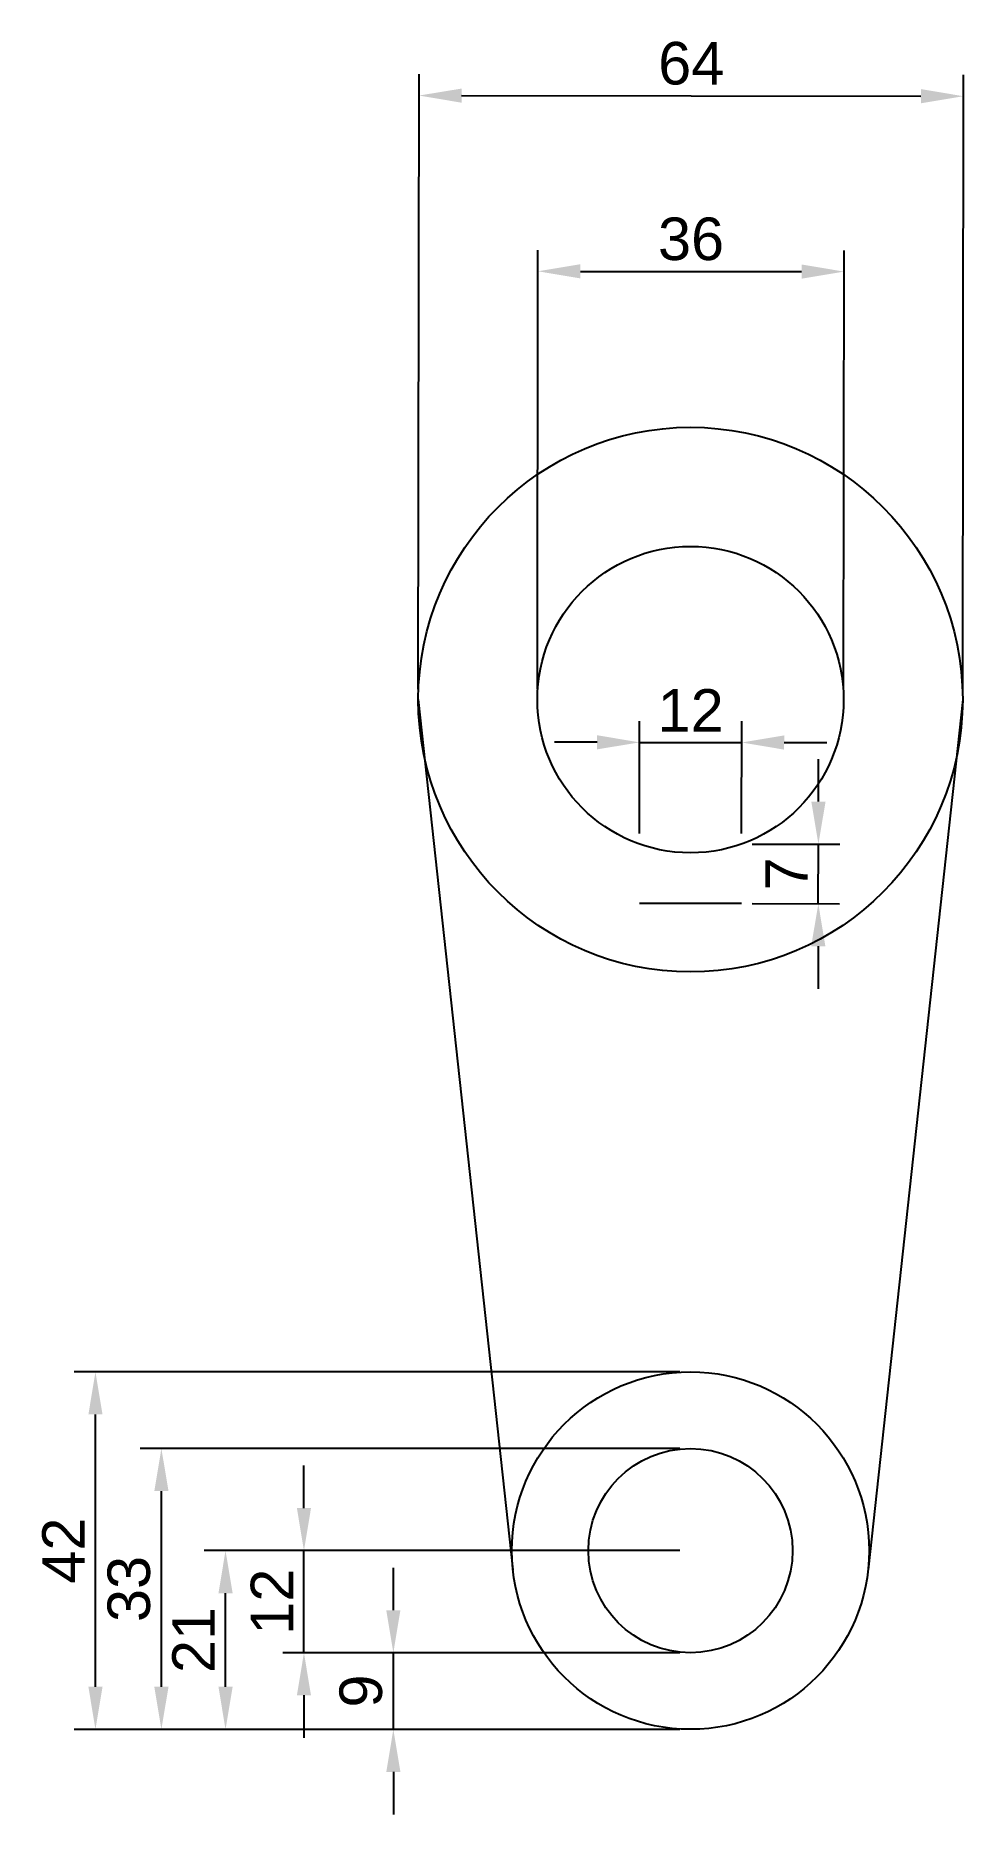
# Model space of a CAD drawing. Header units: millimetres. Extents: x 421 to 530, y 470 to 679.
import ezdxf

# ---------------------------------------------------------------- set-up
doc = ezdxf.new("R2010")
doc.units = ezdxf.units.MM
doc.header["$PDMODE"] = 4
doc.styles.get("Standard").update_dxf_attribs({"font": 'arial.ttf'})
doc.dimstyles.new('ISO-25', dxfattribs={"dimscale": 2, "dimtxt": 2.5, "dimasz": 2.5, "dimexe": 1.25, "dimexo": 0.625, "dimtad": 1, "dimtxsty": 'Standard', "dimcen": 2.5, "dimadec": 0, "dimazin": 0, "dimtfac": 1, "dimtmove": 0, "dimatfit": 3, "dimfxl": 1, "dimarcsym": 0})

# ---------------------------------------------------------------- blocks, each defined once
blk = doc.blocks.new('*D1')
at = {"color": 0, "lineweight": -2, "transparency": 16777216}
for p, q in [((496.27, 500.71), (440.36, 500.71)), ((442.86, 484.71), (442.86, 495.71)), ((496.27, 479.71), (440.36, 479.71))]:
    blk.add_line(p, q, dxfattribs=at)
at = {"color": 0, "transparency": 16777216}
for points in [[(442.03, 495.71), (443.7, 495.71), (442.86, 500.71)], [(442.03, 484.71), (443.7, 484.71), (442.86, 479.71)]]:
    blk.add_solid(points, dxfattribs=at)
at = {"layer": 'Defpoints', "color": 0, "transparency": 16777216}
for p in [(442.86, 500.71), (497.52, 500.71), (497.52, 479.71)]:
    blk.add_point(p, dxfattribs=at)
at = {"color": 0, "transparency": 16777216, "insert": (439.1, 490.21), "char_height": 5, "attachment_point": 5, "rotation": 90}
blk.add_mtext('21', dxfattribs=at)
blk = doc.blocks.new('*D2')
at = {"color": 0, "lineweight": -2, "transparency": 16777216}
for p, q in [((496.27, 521.71), (425.07, 521.71)), ((427.57, 484.71), (427.57, 516.71)), ((496.27, 479.71), (425.07, 479.71))]:
    blk.add_line(p, q, dxfattribs=at)
at = {"color": 0, "transparency": 16777216}
for points in [[(426.74, 516.71), (428.4, 516.71), (427.57, 521.71)], [(426.74, 484.71), (428.4, 484.71), (427.57, 479.71)]]:
    blk.add_solid(points, dxfattribs=at)
at = {"layer": 'Defpoints', "color": 0, "transparency": 16777216}
for p in [(427.57, 521.71), (497.52, 521.71), (497.52, 479.71)]:
    blk.add_point(p, dxfattribs=at)
at = {"color": 0, "transparency": 16777216, "insert": (423.81, 500.71), "char_height": 5, "attachment_point": 5, "rotation": 90}
blk.add_mtext('42', dxfattribs=at)
blk = doc.blocks.new('*D3')
at = {"color": 0, "lineweight": -2, "transparency": 16777216}
for p, q in [((496.27, 512.71), (432.82, 512.71)), ((435.32, 484.71), (435.32, 507.71)), ((496.27, 479.71), (432.82, 479.71))]:
    blk.add_line(p, q, dxfattribs=at)
at = {"color": 0, "transparency": 16777216}
for points in [[(434.49, 507.71), (436.16, 507.71), (435.32, 512.71)], [(434.49, 484.71), (436.16, 484.71), (435.32, 479.71)]]:
    blk.add_solid(points, dxfattribs=at)
at = {"layer": 'Defpoints', "color": 0, "transparency": 16777216}
for p in [(435.32, 512.71), (497.52, 512.71), (497.52, 479.71)]:
    blk.add_point(p, dxfattribs=at)
at = {"color": 0, "transparency": 16777216, "insert": (431.52, 496.21), "char_height": 5, "attachment_point": 5, "rotation": 90}
blk.add_mtext('33', dxfattribs=at)
blk = doc.blocks.new('*D4')
at = {"color": 0, "lineweight": -2, "transparency": 16777216}
for p, q in [((452.08, 505.71), (452.08, 510.71)), ((496.27, 500.71), (449.58, 500.71)), ((452.08, 488.71), (452.08, 500.71)), ((496.27, 488.71), (449.58, 488.71)), ((452.08, 483.71), (452.08, 478.71))]:
    blk.add_line(p, q, dxfattribs=at)
at = {"color": 0, "transparency": 16777216}
for points in [[(451.25, 505.71), (452.91, 505.71), (452.08, 500.71)], [(451.25, 483.71), (452.91, 483.71), (452.08, 488.71)]]:
    blk.add_solid(points, dxfattribs=at)
at = {"layer": 'Defpoints', "color": 0, "transparency": 16777216}
for p in [(452.08, 500.71), (497.52, 500.71), (497.52, 488.71)]:
    blk.add_point(p, dxfattribs=at)
at = {"color": 0, "transparency": 16777216, "insert": (448.32, 494.71), "char_height": 5, "attachment_point": 5, "rotation": 90}
blk.add_mtext('12', dxfattribs=at)
blk = doc.blocks.new('*D5')
at = {"color": 0, "lineweight": -2, "transparency": 16777216}
for p, q in [((462.59, 493.71), (462.59, 498.71)), ((496.27, 488.71), (460.09, 488.71)), ((462.59, 479.71), (462.59, 488.71)), ((496.27, 479.71), (460.09, 479.71)), ((462.59, 474.71), (462.59, 469.71))]:
    blk.add_line(p, q, dxfattribs=at)
at = {"color": 0, "transparency": 16777216}
for points in [[(461.76, 493.71), (463.42, 493.71), (462.59, 488.71)], [(461.76, 474.71), (463.42, 474.71), (462.59, 479.71)]]:
    blk.add_solid(points, dxfattribs=at)
at = {"layer": 'Defpoints', "color": 0, "transparency": 16777216}
for p in [(462.59, 488.71), (497.52, 488.71), (497.52, 479.71)]:
    blk.add_point(p, dxfattribs=at)
at = {"color": 0, "transparency": 16777216, "insert": (458.79, 484.21), "char_height": 5, "attachment_point": 5, "rotation": 90}
blk.add_mtext('9', dxfattribs=at)
blk = doc.blocks.new('*D7')
at = {"color": 0, "lineweight": -2, "transparency": 16777216}
for p, q in [((491.52, 584.99), (491.54, 598.19)), ((503.52, 584.99), (503.54, 598.18)), ((486.54, 595.7), (481.54, 595.71)), ((491.54, 595.69), (503.54, 595.68)), ((508.54, 595.67), (513.54, 595.67))]:
    blk.add_line(p, q, dxfattribs=at)
at = {"color": 0, "transparency": 16777216}
for points in [[(486.54, 596.53), (486.53, 594.87), (491.54, 595.69)], [(508.54, 596.51), (508.53, 594.84), (503.54, 595.68)]]:
    blk.add_solid(points, dxfattribs=at)
at = {"layer": 'Defpoints', "color": 0, "transparency": 16777216}
for p in [(503.54, 595.68), (491.52, 583.74), (503.52, 583.74)]:
    blk.add_point(p, dxfattribs=at)
at = {"color": 0, "transparency": 16777216, "insert": (497.54, 599.45), "char_height": 5, "attachment_point": 5, "rotation": 359.9307}
blk.add_mtext('12', dxfattribs=at)
blk = doc.blocks.new('*D8')
at = {"color": 0, "lineweight": -2, "transparency": 16777216}
for p, q in [((512.57, 588.73), (512.57, 593.73)), ((504.77, 583.74), (515.06, 583.73)), ((512.55, 576.73), (512.56, 583.73)), ((504.77, 576.74), (515.05, 576.73)), ((512.54, 571.73), (512.54, 566.73))]:
    blk.add_line(p, q, dxfattribs=at)
at = {"color": 0, "transparency": 16777216}
for points in [[(511.73, 588.73), (513.4, 588.73), (512.56, 583.73)], [(511.71, 571.73), (513.38, 571.73), (512.55, 576.73)]]:
    blk.add_solid(points, dxfattribs=at)
at = {"layer": 'Defpoints', "color": 0, "transparency": 16777216}
for p in [(503.52, 583.74), (512.56, 583.73), (503.52, 576.74)]:
    blk.add_point(p, dxfattribs=at)
at = {"color": 0, "transparency": 16777216, "insert": (508.81, 580.24), "char_height": 5, "attachment_point": 5, "rotation": 89.9307}
blk.add_mtext('7', dxfattribs=at)
blk = doc.blocks.new('*D9')
at = {"color": 0, "lineweight": -2, "transparency": 16777216}
for p, q in [((479.52, 601.96), (479.58, 653.55)), ((515.52, 601.96), (515.58, 653.51)), ((484.58, 651.04), (510.58, 651.01))]:
    blk.add_line(p, q, dxfattribs=at)
at = {"color": 0, "transparency": 16777216}
for points in [[(484.58, 651.88), (484.58, 650.21), (479.58, 651.05)], [(510.58, 651.85), (510.58, 650.18), (515.58, 651.01)]]:
    blk.add_solid(points, dxfattribs=at)
at = {"layer": 'Defpoints', "color": 0, "transparency": 16777216}
for p in [(515.58, 651.01), (479.52, 600.71), (515.52, 600.71)]:
    blk.add_point(p, dxfattribs=at)
at = {"color": 0, "transparency": 16777216, "insert": (497.59, 654.83), "char_height": 5, "attachment_point": 5, "rotation": 359.9307}
blk.add_mtext('36', dxfattribs=at)
blk = doc.blocks.new('*D10')
at = {"color": 0, "lineweight": -2, "transparency": 16777216}
for p, q in [((465.52, 601.96), (465.61, 674.2)), ((529.52, 601.96), (529.61, 674.12)), ((470.61, 671.69), (524.61, 671.63))]:
    blk.add_line(p, q, dxfattribs=at)
at = {"color": 0, "transparency": 16777216}
for points in [[(470.61, 672.52), (470.61, 670.86), (465.61, 671.7)], [(524.61, 672.46), (524.61, 670.79), (529.61, 671.62)]]:
    blk.add_solid(points, dxfattribs=at)
at = {"layer": 'Defpoints', "color": 0, "transparency": 16777216}
for p in [(529.61, 671.62), (465.52, 600.71), (529.52, 600.71)]:
    blk.add_point(p, dxfattribs=at)
at = {"color": 0, "transparency": 16777216, "insert": (497.61, 675.46), "char_height": 5, "attachment_point": 5, "rotation": 359.9307}
blk.add_mtext('64', dxfattribs=at)

msp = doc.modelspace()

# ---------------------------------------------------------------- linework, layer by layer
for p, q in [((465.521, 600.715), (476.644, 498.444)), ((529.521, 600.715), (518.398, 498.444)), ((503.521, 576.744, 36), (491.521, 576.744, 36))]:
    msp.add_line(p, q)
for centre, radius in [((497.521, 600.715), 32), ((497.521, 600.715), 18), ((497.521, 500.715), 21), ((497.521, 500.715), 12)]:
    msp.add_circle(centre, radius)

# ---------------------------------------------------------------- dimensions: what is measured, and where the dimension line sits
for base, p1, p2, angle, picture, middle in [((529.606, 671.62, 36), (465.521, 600.715, 36), (529.521, 600.715, 36), 359.93071, '*D10', (497.611, 675.461, 36)), ((515.582, 651.006, 36), (479.521, 600.715, 36), (515.521, 600.715, 36), 359.93071, '*D9', (497.586, 654.832, 36)), ((503.535, 595.68, 36), (491.521, 583.744, 36), (503.521, 583.744, 36), 359.93071, '*D7', (497.54, 599.447, 36)), ((512.559, 583.733, 36), (503.521, 576.744, 36), (503.521, 583.744, 36), 89.93071, '*D8', (508.805, 580.238, 36)), ((427.57, 521.715, 24), (497.521, 479.715, 24), (497.521, 521.715, 24), 90, '*D2', (423.81, 500.715, 24)), ((435.323, 512.715, 24), (497.521, 479.715, 24), (497.521, 512.715, 24), 90, '*D3', (431.519, 496.215, 24)), ((452.081, 500.715, 24), (497.521, 488.715, 24), (497.521, 500.715, 24), 90, '*D4', (448.321, 494.715, 24)), ((442.863, 500.715, 24), (497.521, 479.715, 24), (497.521, 500.715, 24), 90, '*D1', (439.102, 490.215, 24)), ((462.59, 488.715, 24), (497.521, 479.715, 24), (497.521, 488.715, 24), 90, '*D5', (458.787, 484.215, 24))]:
    dim = msp.add_linear_dim(base=base, p1=p1, p2=p2, angle=angle, dimstyle='ISO-25')
    dim.commit()
    dim.dimension.update_dxf_attribs({"geometry": picture, "text_midpoint": middle})

doc.saveas('drawing.dxf')
